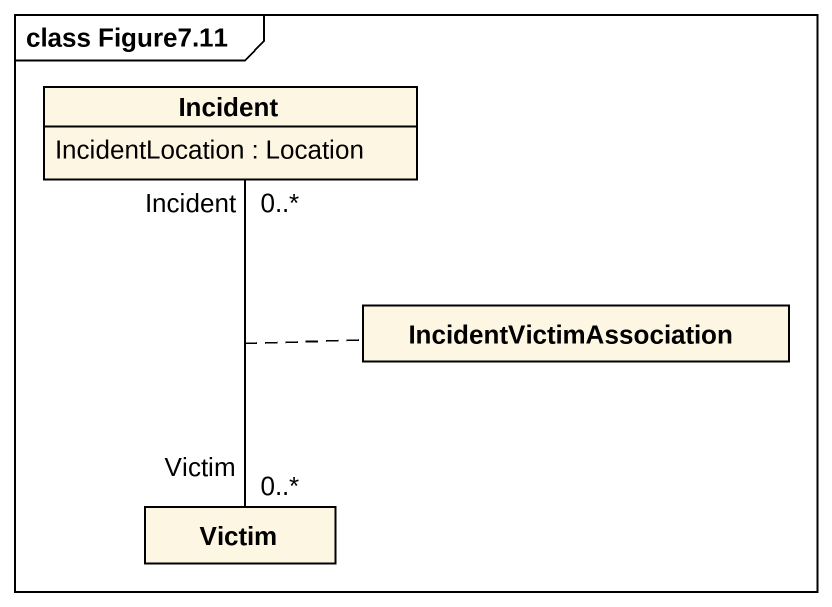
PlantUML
@startuml
mainframe class Figure7.11
hide circle
hide empty members
class Incident {
  IncidentLocation : Location
}
class IncidentVictimAssociation
class Victim
Incident "Incident\n0..*" -- "Victim\n0..*" Victim
(Incident, Victim) .. IncidentVictimAssociation
@enduml
